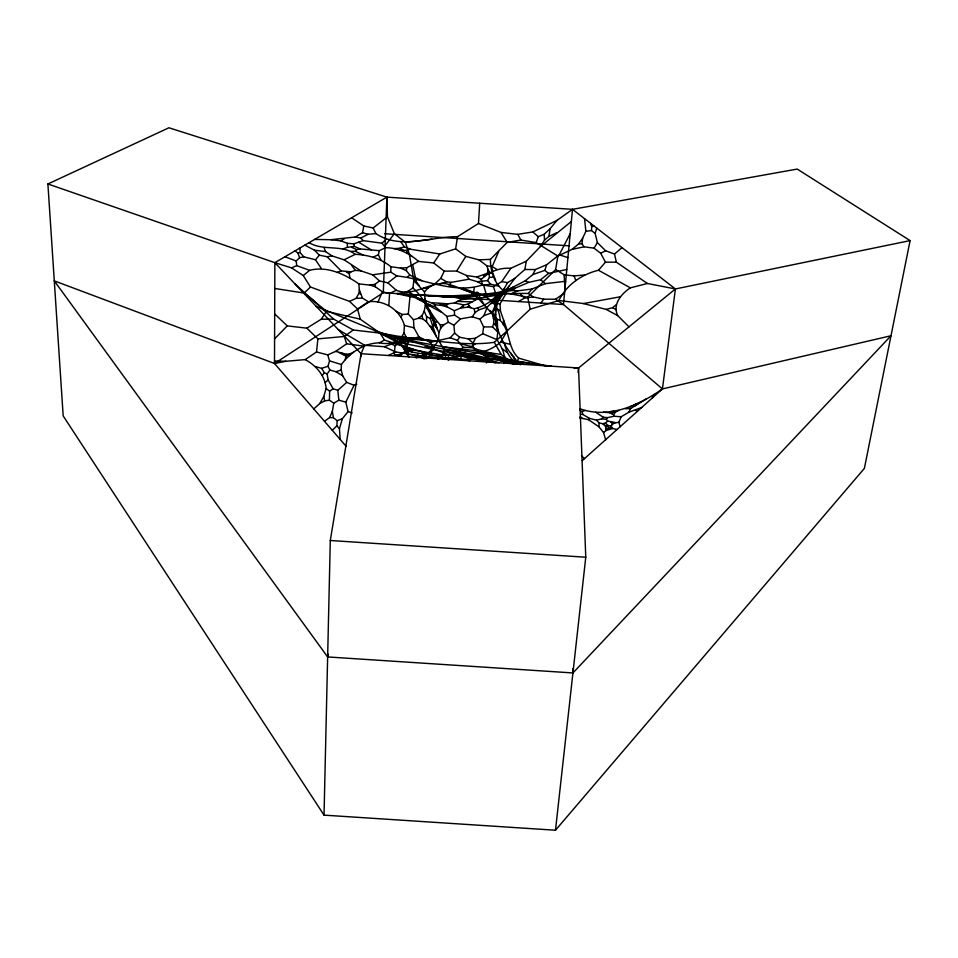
<?xml version="1.0" encoding="UTF-8"?>
<svg xmlns="http://www.w3.org/2000/svg" width="958" height="958" viewBox="0 0 958 958"><rect width="100%" height="100%" fill="white"/><g stroke="black" fill="none" stroke-linecap="round" stroke-linejoin="round"><path stroke-width="1.44" d="M346.149 446.344L274.503 363.489L274.862 262.66L386.9 197.144L572.513 209.335L797.212 169.075L910.1 240.602L864.379 468.39L555.484 830.227L324.032 815.138L63.18 415.916L47.9 183.972L168.931 127.773L386.9 197.144L387.439 216.831L394.385 233.692L405.414 242.326L409.341 254.205L413.844 280.622L412.91 287.951C424.885 298.321 429.723 313.817 440.261 324.894L440.728 328.139L438.932 332.618L438.465 340.461C433.878 346.928 429.064 353.861 422.143 357.993M495.046 362.926L473.336 347.79L463.073 347.287L458.235 352.101L450.104 352.472L443.853 349.311L432.01 329.181L426.538 321.804L426.561 316.559L424.226 311.206L425.34 305.051L424.478 291.771L413.844 280.622M453.936 325.229L460.415 318.882L472.33 316.811L479.922 319.23L483.574 326.906L482.736 333.707L475.431 338.27L468.354 338.928L459.672 337.252L454.619 333.133L453.936 325.229L448.32 322.235L446.847 316.439L435.171 306.632L435.171 304.812C423.592 298.513 409.653 296.824 396.875 293.579L402.923 292.956L408.12 291.244L412.91 287.951M571.339 221.549L540.384 246.565L526.349 261.175L510.806 268.312L501.729 281.628L493.442 286.67L482.413 284.945C454.128 294.429 425.029 278.814 396.828 275.928L390.816 272.168L390.876 266.719C380.817 258.504 368.064 254.852 355.238 254.337C342.018 244.062 323.313 251.319 309.051 242.661M343.024 248.9L347.311 247.368L347.395 243.308L340.749 240.841L330.893 239.704L314.559 239.44M324.032 815.138L330.294 540.504L361.082 353.718L364.615 345.275L384.421 346.724L395.738 351.969L422.706 356.196L463.385 359.466L471.947 359.106L497.01 362.627M340.138 439.411L339.455 428.669L342.365 418.718L348.101 411.557L345.778 402.12L338.833 400.204L333.755 403.174L329.42 400.193L329.636 391.175L333.109 388.792L337.803 390.301L346.688 382.398L354.053 385.248L356.831 384.146M436.034 335.851L430.262 318.607L430.825 316.559L429.855 313.482L425.34 305.051M360.998 356.711L361.094 353.718L274.85 262.672L47.9 183.972M346.688 382.398L342.653 375.704L341.192 369.968L341.383 364.543C350.341 352.281 363.896 343.263 379.416 342.808C388.9 345.036 399.618 342.365 403.977 332.893L404.408 325.469C400.157 309.901 384.338 299.722 368.387 301.758L362.459 298.106L359.346 289.723L358.843 283.891C344.808 274.084 326.906 265.785 309.578 270.324L296.74 265.641L291.531 267.869L274.838 262.672M579.758 408.683C608.725 419.245 638.83 405.426 662.433 388.924L891 335.755L572.932 672.947L327.636 656.937L54.283 280.862L274.515 363.489L383.296 292.705L386.9 197.144M503.752 363.453C506.399 354.987 501.274 346.568 496.927 339.647L497.765 332.031L495.154 318.379L496.615 296.178L493.442 286.67M408.743 357.334L407.904 350.029L393.906 338.677L380.098 333.109L360.244 319.17L326.474 311.302L304.201 293.064L274.754 288.478M514.542 363.944L514.697 361.178L494.112 354.999L472.965 350.4L445.135 347.071L416.407 341.838L380.098 333.109L353.274 329.995L333.779 319.17L295.1 284.059M332.258 430.298L336.881 425.855L337.168 420.718L333.396 417.664L329.552 417.616L324.499 421.316M388.864 305.147L389.547 293.483L396.241 290.262C413.353 297.16 427.975 282.514 444.883 283.544C454.703 285.221 463.804 290.597 473.887 292.465C487.766 294.908 499.813 305.542 500.124 320.355C510.913 331.025 507.081 347.646 518.697 358.124L546.946 366.375M503.321 324.858L503.597 320.08L500.483 311.087L499.956 303.973L506.375 292.968L527.69 297.255L555.652 269.521L557.867 256.073L571.974 249.415L584.057 246.805L594.044 248.158L600.714 253.271L605.468 262.169L616.377 262.181L647.392 283.484L675.414 288.957L910.1 240.602M351.634 217.765L363.789 225.968L373.141 227.98L375.919 233.596C400.204 250.038 430.741 236.482 457.529 236.674L478.473 223.513L479.707 203.24M605.612 439.722L603.564 432.585L598.906 426.765L599.157 422.957L596.511 420.179L589.565 418.395L582.871 414.491L580.5 414.131M628.975 326.834L617.67 315.601C612.318 304.44 621.359 293.627 630.376 287.855L647.392 283.484M616.377 262.181L614.497 254.038L605.624 250.757L597.397 242.613L595.122 233.393L591.469 230.543L591.745 226.675L590.631 223.358M458.235 352.101L462.043 359.753L434.309 349.323L430.238 342.401L418.957 336.929L410.934 339L407.485 343.515L402.037 342.054L395.019 345.658L394.337 354.628L398.169 354.939L408.168 351.071C421.269 354.927 435.171 353.43 447.985 359.43M662.433 388.924L675.414 288.957L572.513 209.335L563.472 304.536L662.433 388.924L582.284 460.594M418.957 336.929L414 327.828L413.461 319.721L408.288 314.056L410.407 292.262M520.386 364.818C501.609 344.784 484.676 316.116 504.136 290.717L504.363 288.442L507.548 282.634L514.877 278.311L524.816 269.509L526.349 261.175M291.531 267.869L303.291 275.569L310.452 287.005L349.514 301.387L356.065 298.345L358.987 293.232L359.346 289.723M578.093 372.434L578.56 367.98L675.414 288.957M274.491 363.489L285.999 361.274L305.147 359.609L316.499 351.981L317.888 338.881L306.859 328.163L287.256 325.888L274.671 313.889M555.484 830.227L585.769 557.221L578.548 367.98L361.082 353.718M506.375 292.968C494.891 285.017 490.496 272.707 490.4 259.39L507.189 242.374L520.877 240.051L536.145 242.59L557.867 256.073M407.904 350.029L415.688 350.436L445.446 355.466L445.242 359.489C463.816 353.191 485.49 356.244 500.603 342.09L507.345 330.702L530.193 309.195L558.861 300.513L583.434 303.554L606.163 309.41L617.67 315.601M584.057 246.805L581.937 243.703L582.644 238.267L585.889 231.321L584.536 218.64M398.169 354.939L399.797 356.28L404.755 351.335L406.683 348.904L407.485 343.515M437.794 359.454L440.057 358.076L443.159 353.981L443.853 349.311M500.124 320.355L497.262 319.325L477.347 297.447L473.587 292.25L474.234 287.903M327.636 656.937L328.091 653.991M540.384 246.565L544.503 240.147L548.946 236.363L550.12 228.663L557.017 220.376L572.501 209.335M490.4 259.39L478.892 259.834L465.804 256.397L455.637 248.852L457.529 236.674M349.359 355.622L350.7 353.598L353.502 352.281M421.963 280.658L409.916 275.162L406.336 270.635L406.815 267.725L418.514 261.402L433.687 262.971L444.261 271.162L456.667 271.042L466.582 275.521L476.785 276.994L481.239 279.341L482.413 284.945M329.552 417.616L332.342 411.461L333.755 403.174M345.263 359.693L345.886 356.041L349.526 354.604M497.262 319.325L497.765 332.031L492.58 326.929L493.669 323.433L494.053 315.793L495.705 314.547M330.893 239.704L355.214 237.021L362.519 232.722L363.789 225.968M424.478 291.771L428.214 287.891L434.441 284.239L440.752 278.383L446.656 281.88L451.11 282.359L469.001 279.209L477.395 281.7L487.514 280.562L489.418 277.461L488.855 271.605L486.82 265.773L478.892 259.834M381.128 260.348L378.374 254.804L379.32 250.649L385.547 247.703C397.953 247.763 409.401 253.247 418.514 261.402M434.309 349.323L428.262 352.903L416.143 357.957L418.011 353.825M342.653 375.704L335.959 371.716L329.923 370.075L327.995 366.279L329.528 360.867L327.732 354.867L316.499 351.981M313.781 408.922L319.804 403.51L323.804 396.432L326.127 388.517C325.193 375.799 316.068 365.381 305.147 359.609M595.122 233.393L596.786 228.124M603.564 432.585L605.839 430.585L605.863 426.741L602.774 423.711L599.157 422.957M432.405 302.752L448.009 303.794L454.439 302.932L461.049 299.614L481.371 297.818L496.519 295.232L513.225 287.041L525.295 280.778L532.804 274.587L544.839 270.36L546.659 264.731L559.268 254.792L570.19 233.668M493.466 319.17L492.113 312.679L495.909 303.866L514.877 278.311M442.644 359.07L442.967 358.136M536.145 242.59L538.276 236.71L544.204 234.231L550.12 228.663M427.927 353.765L428.262 352.903M479.922 319.23L483.874 315.649L487.347 307.075L493.071 300.992L507.393 290.298L513.225 287.041M620.149 426.729L618.856 422.31L621.167 416.754L628.795 412.251L641.68 407.485M486.82 265.773L492.22 266.587L498.651 251.499M495.909 303.866L496.388 300.441L501.633 294.968M410.994 294.525C428.286 295.447 446.105 296.872 463.169 297.746L465.839 296.705L512.638 290.502L517.979 290.825L531.906 289.017L545.413 283.664L565.675 281.257M494.939 306.811L497.322 302.512M377.967 302.01L382.446 291.771L375.356 286.789L369.92 285.089L358.843 283.891M498.531 298.022L499.094 296.8M433.1 347.97L428.07 358.304L423.711 358.771L424.957 356.328M476.785 276.994L487.131 273.389L488.197 271.15L487.921 269.33M401.007 317.23L402.324 314.487L408.288 314.056M473.336 347.79L473.108 343.072L475.431 338.27M515.715 364.315L518.697 358.124M630.017 406.695L635.07 405.078L637.286 403.366M440.752 278.383L444.261 271.162M345.778 402.12L354.053 385.248M413.461 319.721L418.299 318.331L422.203 315.266L424.226 311.206M628.795 412.251L630.687 408.515L646.518 398.744M532.804 274.587L535.39 269.533L546.659 264.731M504.591 292.118L509.009 286.155M432.956 325.157L434.058 324.067L433.1 320.235L430.825 316.559M402.037 342.054L406.408 337.444L410.934 339M440.057 358.076L449.086 359.286L448.368 355.574L450.104 352.472M652.147 398.121L654.302 394.385M486.365 362.974L488.64 359.166L486.245 351.586M594.044 248.158L597.397 242.613M558.861 300.513C566.441 284.897 581.805 274.251 598.463 270.252L605.468 262.169M456.667 271.042L465.804 256.397M472.33 316.811L474.821 312.895L478.629 309.925L487.347 307.075M398.708 343.227L400.252 340.844L403.162 340.006M449.985 284.083L451.11 282.359M617 429.543L612.821 428.501L610.905 426.118L613.946 423.065L618.856 422.31M306.859 328.163L321.289 319.194L326.474 311.302M433.687 262.971L439.794 254.002L455.637 248.852M435.171 304.812L442.045 305.482L447.59 307.135L454.367 310.715L460.403 308.117L463.612 304.86C470.294 304.656 474.869 298.896 481.371 297.818M496.615 296.178L499.741 294.262L504.363 288.442M540.947 303.051L543.701 299.171L555.568 299.243L563.46 304.524L383.296 292.705M333.109 388.792L328.163 380.003L327.145 373.955L329.923 370.075M571.974 249.415L578.512 244.027L582.644 238.267M605.863 426.741L608.474 425.639L610.905 426.118M322.307 375.5L324.343 372.686L321.601 368.375L315.242 366.471M495.154 318.379L492.592 312.452L495.226 308.835M460.403 308.117L467.863 307.123L474.282 308.751C482.509 306.776 491.31 302.189 496.519 295.232M467.863 307.123L468.941 305.686L468.294 304.045M430.238 342.401L450.104 337.803L457.349 340.306L459.672 337.252M621.167 416.754L614.006 416.239L613.599 414.634L615.802 411.772L618.832 410.467M385.068 245.631L394.385 233.692M428.346 295.663C461.72 298.668 494.999 292.909 528.289 293.471L531.906 289.017M456.487 297.507L466.582 297.495L473.384 298.621M596.511 420.179L601.732 418.838L606.198 419.353L607.623 417.628L614.006 416.239M296.74 265.641L296.178 260.995L299.638 257.702L303.854 256.828L315.445 259.75L319.385 255.175L327.109 256.744L332.019 255.918L344.066 259.786L360.974 270.875L372.662 274.826L379.512 280.945L387.894 282.849L396.241 290.262M489.203 273.868L490.209 272.731L491.694 273.413M351.083 251.355L355.31 251.271L356.831 249.631L360.136 248.924L379.32 250.649M579.71 417.928L588.392 419.628L589.565 418.395M438.932 332.618L435.746 326.139L435.423 322.391L430.25 313.35L429.579 310.224M440.728 328.139L444.153 324.57L448.32 322.235M450.104 337.803L454.619 333.133M274.575 338.881L287.256 325.888M512.638 290.502L514.949 288.226L528.66 282.382L540.623 279.724L548.563 273.401L566.789 269.485M601.732 418.838L603.312 417.281L607.623 417.628M304.201 293.064L310.452 287.005M347.395 243.308L353.945 243.823L363.106 240.614L382.002 243.2L385.978 239.356M496.639 304.069L497.537 303.207M439.459 303.662L446.344 305.363L448.009 303.794M350.041 277.976L349.119 273.557L351.023 271.809L355.346 270.396L360.974 270.875M400.193 337.503C431.316 339.3 462.81 346.7 494.28 342.329L507.345 330.702L503.597 320.08M614.497 254.038L622.005 247.631M602.774 423.711L605.276 423.173L607.743 421.077L615.467 422.61M325.109 382.565L328.163 380.003M303.291 275.569L309.578 270.324M481.239 279.341C489.191 271.629 499.645 267.486 510.806 268.312M606.163 309.41L612.641 307.662L616.401 304.596M491.143 303.686L496.388 300.441M373.141 227.98L387.439 216.831M387.894 282.849L396.828 275.928M504.136 290.717L506.111 289.196M369.92 285.089L375.021 284.322L379.512 280.945M317.888 338.881L344.269 336.486L353.274 329.995M408.24 356.639L406.264 352.269L407.737 353.251M500.842 295.902L502.387 294.813M555.568 299.243L564.561 292.932M327.732 354.867L335.647 351.406L346.664 343.802L362.95 346.018M634.136 406.3L641.309 401.51M407.222 277.018L409.916 275.162M459.397 343.455L471.336 346.568L475.647 343.599M405.821 294.178L414.407 295.806L415.341 295.172M606.366 428.909L611.563 427.484M360.244 319.17L357.574 308.967L368.387 301.758M634.352 404.863L635.477 404.24M415.461 357.286L417.209 356.148L422.706 356.196M419.82 357.31L422.634 355.502M340.749 240.841L344.389 238.77M518.422 301.566L524.445 298.166L533.187 296.92L543.701 299.171M379.416 342.808L384.421 340.054L415.688 350.436M319.804 403.51L324.666 400.851L329.42 400.193M600.714 253.271L605.624 250.757M355.214 237.021L360.807 238.015L368.171 234.267L375.919 233.596M344.066 259.786L355.238 254.337M440.393 283.688L446.656 281.88M478.473 223.513L500.998 232.435L517.787 234.363L532.816 231.932L557.017 220.376M591.745 226.675L593.709 225.741M388.277 355.502L395.738 351.969M548.946 236.363L556.323 232.914M435.423 322.391L436.632 321.84M373.105 257.139L378.374 254.804M512.039 293.304L517.979 290.825M448.009 359.813L452.99 357.897M393.906 338.677L403.821 338.976L406.851 337.755L435.89 341.132M633.801 404.971L634.759 404.587M337.3 272.383L341.108 270.875L351.023 271.809M605.839 430.585L612.821 428.501M337.168 420.718L342.365 418.718M384.421 346.724L396.851 342.018L451.41 353.011L471.947 359.106M429.926 326.091L432.908 327.037M483.874 315.649L492.113 312.679M422.502 353.61L424.154 353.035L432.309 354.987M347.311 247.368L354.328 246.386L360.136 248.924M459.828 288.31L473.12 293.435L477.108 292.298L480.796 294.621M579.829 410.24L582.045 411.581L585.23 410.479M491.885 295.435L514.949 288.226M335.959 371.716L341.192 369.968M394.025 248.637L399.893 248.266L404.372 246.793L410.216 249.176L439.794 254.002M321.601 368.375L327.995 366.279M400.3 250.182L406.455 250.361L410.216 249.176M603.396 412.156L609.971 412.814L615.802 411.772M472.965 350.4L476.569 349.383L490.316 352.891L501.238 354.436L513.368 364.411M421.831 295.232L448.943 295.974L488.7 293.962M487.131 273.389L490.233 272.647M609.923 411.641L613.958 411.174M451.41 353.011C467.624 353.526 483.215 359.166 499.118 362.771M583.434 303.554L620.03 296.836M496.005 293.028L502.627 292.07M445.135 347.071L504.399 358.208M446.847 316.439L454.583 315.146L460.415 318.882M335.647 351.406L346.509 354.292L350.7 353.598M341.455 353.262L344.257 353.945M372.662 274.826L390.816 272.168M316.188 306.321L374.626 330.462L395.69 337.611L434.106 347.479L456.248 350.784L492.388 359.322L518.985 364.064M585.889 231.321L591.469 230.543M477.395 281.7L483.598 285.149L490.688 284.191L498.938 286.238M405.414 242.326L431.83 239.261M443.35 296.262L445.015 296.046M489.418 277.461L492.867 277.066M426.993 307.65L429.651 311.338M424.622 347.024L434.106 347.479M578.512 244.027L581.937 243.703M456.188 297.339L465.839 296.705M610.653 422.035L613.946 423.065M555.652 269.521L564.142 274.79L574.129 275.916L584.727 274.97M433.1 320.235L433.734 320.188M294.968 250.9L297.83 252.912L300.141 252.708L303.854 256.828M423.532 288.274L428.214 287.891M440.261 324.894L444.153 324.57M574.201 368.339L578.548 367.98M459.325 297.447L463.073 297.519M416.455 298.405L429.914 305.41L435.171 306.632M390.876 266.719L400.408 268.06L406.815 267.725M441.375 296.034L462.055 295.675M445.446 355.466L466.043 354.472M484.64 294.549L495.478 294.154M625.454 408.755L630.687 408.515M356.065 298.345L362.459 298.106M448.943 295.974L452.595 295.902M442.177 296.573L446.093 296.429M450.859 297.136L456.643 297.327M453.924 295.866L455.625 295.83M434.788 295.83L437.004 295.818M451.398 295.938L471.659 295.878M321.289 319.194L333.779 319.17M524.816 269.509L535.39 269.533M442.416 295.938L445.889 295.95M483.574 326.906L492.58 326.929M487.538 294.286L490.185 294.298M274.503 361.046L285.999 361.274M458.93 295.83L468.007 296.106M457.469 301.411L472.031 301.89M448.584 286.083L453.553 286.25M395.69 337.611L404.731 341.335L416.407 341.838M429.974 295.579L433.734 295.771M403.821 338.976L422.227 339.934M471.576 295.363L474.27 295.507M461.361 297.124L463.385 297.231M414.97 338.845L416.61 338.94M484.137 358.831L492.388 359.322M384.637 233.704L569.411 245.847M330.294 540.504L585.769 557.221M417.077 294.92L422.514 295.303M461.66 298.178L465.588 298.884M457.804 354.053L477.97 357.538M464.115 356.34L487.466 360.028M418.299 318.331L422.55 318.703L426.538 321.804M412.659 349.203L424.933 352.293M473.887 292.465L475.431 292.633M405.557 337.779L424.909 339.886M413.078 338.485L418.49 339.168M448.116 350.041L474.593 355.358M485.778 357.526L499.214 359.238L524.194 364.411M304.824 245.128L314.392 250.17L325.588 251.619L332.019 255.918M481.323 354.077L496.687 357.777L529.499 363.202M514.697 361.178L551.365 366.196M635.07 405.078L635.765 405.174M493.909 303.123L499.956 303.973M500.986 360.998L507.668 362.064M434.058 324.067L435.591 325.001M501.729 281.628L507.548 282.634M384.421 340.054L380.098 333.109L405.809 337.563M399.714 336.509L406.851 337.755M494.196 302.189L495.537 302.441M393.439 342.689L413.569 349.287M454.439 302.932L463.612 304.86M463.385 359.466L469.827 360.843M473.408 357.178L478.569 358.352M427.555 305.65L430.465 306.332L441.159 312.14M500.603 342.09L509.596 344.161M382.446 291.771L389.547 293.483M404.408 325.469L414 327.828M463.121 288.274L473.587 292.25M410.707 354.52L417.209 356.148M506.471 362.232L511.656 363.585M445.506 357.478L450.404 358.819M362.519 232.722L368.171 234.267M504.495 360.627L507.668 361.561L509.141 363.298M404.683 346.437L407.461 347.275M443.159 353.981L448.368 355.574M399.797 344.784L403.258 345.862M329.528 360.867L341.383 364.543M461.409 297.651L462.127 297.878M411.102 295.435L422.322 299.65M480.784 352.436L484.652 353.993M431.998 318.212L432.705 318.451M559.268 254.792L567.914 257.642M611.899 411.641L613.024 412.024M507.692 361.094L512.374 362.675M348.101 411.557L352.161 412.946M456.691 352.149L460.463 353.454M461.301 349.407L465.396 350.903M464.582 296.752L466.582 297.495M284.969 256.744L296.178 260.995M510.83 353.035L515.572 360.591L517.799 361.441M452.547 296.717L453.445 297.076M437.159 354.628L448.847 359.825M482.736 333.707L496.927 339.647M427.627 303.83L431.148 305.339M400.408 268.06L406.336 270.635M492.987 315.326L494.053 315.793M488.855 271.605L490.209 272.731M351.646 247.332L356.831 249.631M635.417 410.311L637.477 411.233M423.496 301.698L424.334 302.081M338.892 352.436L345.886 356.041M324.343 372.686L327.145 373.955M390.05 343.395L395.019 345.658M432.01 329.181L434.417 332.151M525.295 280.778L528.66 282.382M355.31 251.271L363.238 255.091M609.971 412.814L613.599 414.634M604.69 425.292L606.33 426.094M421.556 351.694L424.154 353.035M395.822 311.122L402.324 314.487M374.626 330.462L396.851 342.018M473.491 298.74L475.611 299.842M491.981 271.102L495.609 280.131M399.893 248.266L402.803 249.822M471.336 346.568L476.569 349.383M425.939 345.718L427.759 346.7M598.463 270.252L630.376 287.855M426.561 316.559L430.262 318.607M490.316 352.891L494.112 354.999M358.987 293.232L360.483 294.082M346.329 271.964L349.119 273.557M496.687 357.777L499.214 359.238M612.641 307.662L616.054 309.697M580.081 416.766L582.141 417.999M338.174 329.516L364.615 345.275M492.22 266.587L496.962 269.449M400.624 344.928L412.443 352.113M358.735 242.206L371.261 249.87M343.084 353.933L344.652 355.047M595.78 412.287L603.312 417.281M414.407 295.806L416.502 297.196M504.686 344.545C506.531 352.34 510.734 359.537 517.26 364.172M497.394 308.991L500.483 311.087M588.392 419.628L598.906 426.765M468.055 290.801L470.067 292.202M417.365 356.172L418.347 356.867M528.289 293.471L533.187 296.92M489.885 310.536L492.592 312.452M467.408 356.148L468.163 356.675M502.303 348.892L507.345 352.508M488.64 359.166L493.059 362.375M512.877 356.208L514.075 357.094M462.57 306.356L463.947 307.386M408.12 291.244L419.305 299.579M326.127 388.517L329.636 391.175M469.851 291.328L477.347 297.447M444.249 283.053L444.883 283.544M605.276 423.173L608.474 425.639M514.386 359.058L514.841 360.591L518.529 363.537L515.572 360.591M544.839 270.36L548.563 273.401M540.623 279.724L545.413 283.664M459.337 298.166L461.049 299.614M409.341 254.205L412.012 256.505M468.354 338.928L473.108 343.072M532.816 231.932L538.276 236.71M309.59 297.148L313.613 300.68M494.807 297.579L495.909 298.549M581.446 455.745L584.5 458.607M349.514 301.387L357.574 308.967M468.941 305.686L470.881 307.53M314.392 250.17L319.385 255.175M520.493 294.178L524.445 298.166M327.109 256.744L341.108 270.875M433.723 324.678L436.429 327.504M493.669 323.433L496.376 326.259M336.881 425.855L339.455 428.669M473.12 293.435L474.282 294.717M395.438 341.719L396.947 343.383M454.99 349.383L456.248 350.784M606.198 419.353L607.743 421.077M360.807 238.015L363.106 240.614M607.264 426.011L609.312 428.334M487.514 280.562L490.688 284.191M404.755 351.335L405.306 351.981M457.349 340.306L463.073 347.287M401.067 345.227L406.467 352.113M431.112 326.977L432.848 329.815M382.002 243.2L385.547 247.703M399.091 339.312L400.252 340.844M414.766 279.724L419.424 285.927M488.724 270.97L489.334 271.821M351.73 265.438L355.346 270.396M402.923 292.956L404.372 294.956M400.935 241.979L404.372 246.793M404.096 349.239L406.264 352.269M446.344 305.363L447.59 307.135M492.304 299.902L493.071 300.992M406.683 348.904L408.168 351.071M315.445 259.75L321.373 268.539M434.908 324.882L435.746 326.139M466.582 275.521L469.001 279.209M500.998 232.435L507.189 242.374M429.914 305.41L430.465 306.332M504.315 355.933L507.668 361.561M515.464 361.298L516.099 362.387M494.28 342.329L501.238 354.436M483.586 274.886L484.544 276.587M477.108 292.298L484.556 305.458M488.197 271.15L488.76 272.168M517.787 234.363L520.877 240.051M440.381 356.412L440.8 357.202M403.977 332.893L406.408 337.444M507.045 289.591L507.393 290.298M346.509 354.292L346.904 355.131M611.587 412.443L612.186 413.88M324.032 247.583L325.588 251.619M297.83 252.912L299.638 257.702M574.129 275.916L575.806 280.478M514.841 360.591L515.536 362.507M406.455 250.361L407.533 253.355M435.926 324.642L437.483 329.241M344.269 336.486L346.664 343.802M512.781 360.663L514.015 364.471M429.687 351.61L430.298 353.514M483.598 285.149L487.155 297.483M425.041 299.112L427.448 307.602M582.045 411.581L582.871 414.491M478.198 308.081L478.629 309.925M491.61 266.408L492.783 271.533M499.741 294.262L500.244 296.513M527.69 297.255L530.193 309.195M404.731 341.335L407.461 354.352M412.742 264.887L416.467 282.802M441.901 304.776L442.045 305.482M323.804 396.432L324.666 400.851M332.342 411.461L333.396 417.664M353.945 243.823L354.328 246.386M496.1 303.183L496.603 306.704M375.021 284.322L375.356 286.789M474.282 308.751L474.821 312.895M337.803 390.301L338.833 400.204M495.358 313.901L496.328 323.816M422.203 315.266L422.55 318.703M432.01 327.361L432.058 328.175M564.142 274.79L565.064 290.322M502.088 291.711L502.16 293.244M496.016 320.092L496.064 320.834M544.204 234.231L544.503 240.147M454.367 310.715L454.583 315.146M299.914 248.002L300.141 252.708M611.946 423.017L611.994 424.466M572.812 668.492L572.932 672.947"/></g></svg>
